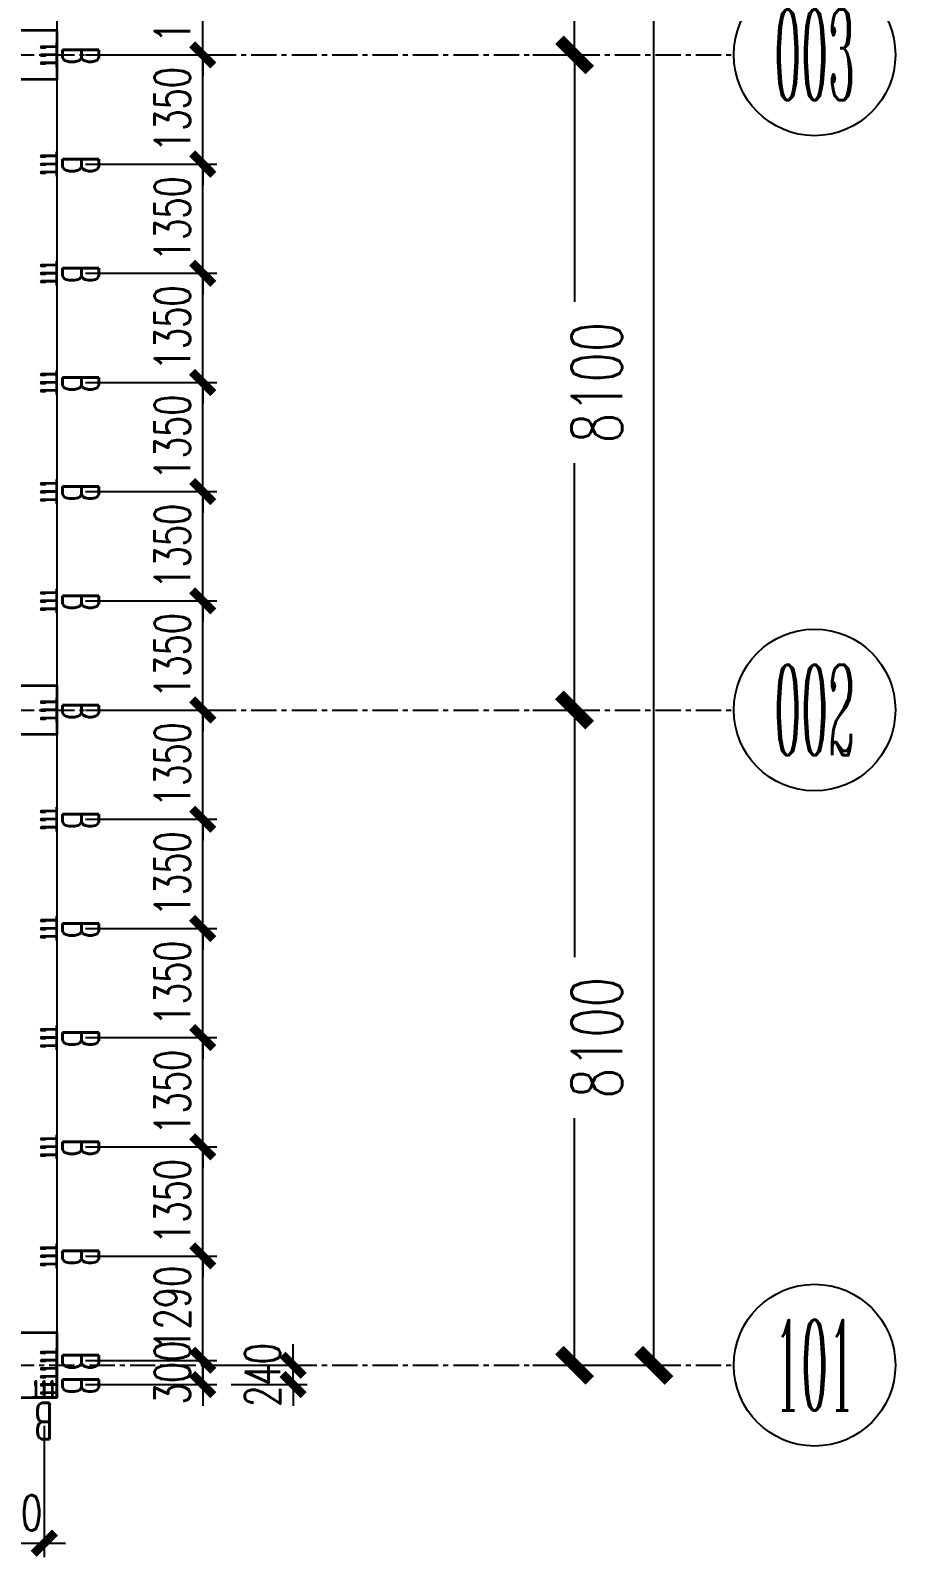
# Model space of a CAD drawing. Extents: x 782294 to 1727252, y -631030 to 17645.
# Drawn here: x 1556221 to 1566921, y -248356 to -229431 of the extents above; entities that cross this region are included whole.
import ezdxf
from ezdxf.enums import TextEntityAlignment as Align

# ---------------------------------------------------------------- set-up
doc = ezdxf.new("R2010")
doc.units = 0
for name, pattern in [('10平面$0$DASH', [0.35, 0.25, -0.1]), ('CENTER', [2, 1.25, -0.25, 0.25, -0.25]), ('DASHED', [0.75, 0.5, -0.25])]:
    doc.linetypes.add(name, pattern=pattern)
doc.layers.get('Defpoints').update_dxf_attribs({"color": 210})
for name, color, linetype in [('!ZN1-填充-8', 8, 'Continuous'), ('!ZN1-标注-173', 173, 'Continuous'), ('!ZN2-WALL-5', 5, 'Continuous'), ('2钢材断面', 2, 'Continuous'), ('30预埋件', 30, 'Continuous'), ('3符号', 3, 'Continuous'), ('40钢材投影', 40, 'Continuous'), ('ALT_CEN-0-30', 1, 'CENTER'), ('DIM', 173, 'Continuous'), ('DOTE', 1, 'CENTER'), ('S-BKL1', 4, 'DASHED')]:
    doc.layers.add(name, color=color, linetype=linetype)
doc.layers.add('S-col', color=2, linetype='Continuous', lineweight=0)
doc.layers.add('砼柱', color=2, linetype='Continuous', lineweight=35)
doc.styles.add('_TCH_AXIS', font='COMPLEX', dxfattribs={"bigfont": 'GBCBIG'})
doc.styles.add('DHTEXT-1', font='romans.shx', dxfattribs={"width": 0.7, "bigfont": 'chinese.shx'})
doc.dimstyles.new('ZN175', dxfattribs={"dimscale": 175, "dimtxt": 2.5, "dimasz": 1.5, "dimexe": 1, "dimexo": 2, "dimgap": 0.9, "dimtad": 1, "dimdec": 0, "dimdsep": 46, "dimtxsty": 'DHTEXT-1', "dimblk": 'ARCHTICK', "dimcen": 2.5, "dimclrd": 173, "dimclre": 173, "dimclrt": 7, "dimazin": 2, "dimtfac": 1, "dimtdec": 0, "dimtix": 1, "dimtmove": 2, "dimatfit": 3, "dimfxl": 0, "dimtolj": 1, "dimtzin": 0, "dimarcsym": 0})
doc.dimstyles.new('ZN250', dxfattribs={"dimscale": 250, "dimtxt": 2.5, "dimasz": 1.5, "dimexe": 1, "dimexo": 2, "dimgap": 0.9, "dimtad": 1, "dimdec": 0, "dimdsep": 46, "dimtxsty": 'DHTEXT-1', "dimblk": 'ARCHTICK', "dimcen": 2.5, "dimclrd": 173, "dimclre": 173, "dimclrt": 7, "dimazin": 2, "dimtfac": 1, "dimtdec": 0, "dimtix": 1, "dimtmove": 2, "dimatfit": 3, "dimfxl": 0, "dimarcsym": 0})

# ---------------------------------------------------------------- blocks, each defined once
blk = doc.blocks.new('_ArchTick')
at = {"color": 0, "linetype": 'ByBlock', "const_width": 0.4}
blk.add_lwpolyline([(-0.5, -0.5), (0.5, 0.5)], dxfattribs=at)
blk = doc.blocks.new('*D1367')
at = {"layer": 'Defpoints', "color": 0, "ltscale": 2500, "transparency": 16777216}
for p in [(130984, 24300), (130984, 16200), (132000, 16200)]:
    blk.add_point(p, dxfattribs=at)
at = {"layer": 'DIM', "color": 173, "linetype": 'ByBlock', "lineweight": -2, "ltscale": 2500, "transparency": 16777216}
for p, q in [((131484, 24300), (132250, 24300)), ((132000, 24300), (132000, 21246)), ((132000, 16200), (132000, 19254)), ((131484, 16200), (132250, 16200))]:
    blk.add_line(p, q, dxfattribs=at)
at = {"layer": 'DIM', "color": 173, "lineweight": -2, "ltscale": 2500, "transparency": 16777216, "xscale": 375, "yscale": 375, "zscale": 375}
for p, rotation in [((132000, 24300), 90), ((132000, 16200), 270)]:
    blk.add_blockref('_ArchTick', p, dxfattribs=dict(at, rotation=rotation))
at = {"layer": 'DIM', "color": 7, "ltscale": 2500, "transparency": 16777216, "insert": (132275, 20250), "char_height": 625, "attachment_point": 5, "rotation": 90, "style": 'DHTEXT-1'}
blk.add_mtext('8100', dxfattribs=at)
blk = doc.blocks.new('*D1368')
at = {"layer": 'Defpoints', "color": 0, "ltscale": 2500, "transparency": 16777216}
for p in [(130984, 16200), (130984, 8100), (132000, 8100)]:
    blk.add_point(p, dxfattribs=at)
at = {"layer": 'DIM', "color": 173, "linetype": 'ByBlock', "lineweight": -2, "ltscale": 2500, "transparency": 16777216}
for p, q in [((131484, 16200), (132250, 16200)), ((132000, 16200), (132000, 13146)), ((132000, 8100), (132000, 11154)), ((131484, 8100), (132250, 8100))]:
    blk.add_line(p, q, dxfattribs=at)
at = {"layer": 'DIM', "color": 173, "lineweight": -2, "ltscale": 2500, "transparency": 16777216, "xscale": 375, "yscale": 375, "zscale": 375}
for p, rotation in [((132000, 16200), 90), ((132000, 8100), 270)]:
    blk.add_blockref('_ArchTick', p, dxfattribs=dict(at, rotation=rotation))
at = {"layer": 'DIM', "color": 7, "ltscale": 2500, "transparency": 16777216, "insert": (132275, 12150), "char_height": 625, "attachment_point": 5, "rotation": 90, "style": 'DHTEXT-1'}
blk.add_mtext('8100', dxfattribs=at)
blk = doc.blocks.new('*D1369')
at = {"layer": 'Defpoints', "color": 0, "ltscale": 2500, "transparency": 16777216}
for p in [(130984, 8100), (130984, 0), (132000, 0)]:
    blk.add_point(p, dxfattribs=at)
at = {"layer": 'DIM', "color": 173, "linetype": 'ByBlock', "lineweight": -2, "ltscale": 2500, "transparency": 16777216}
for p, q in [((131484, 8100), (132250, 8100)), ((132000, 8100), (132000, 5046)), ((132000, 0), (132000, 3054)), ((131484, 0), (132250, 0))]:
    blk.add_line(p, q, dxfattribs=at)
at = {"layer": 'DIM', "color": 173, "lineweight": -2, "ltscale": 2500, "transparency": 16777216, "xscale": 375, "yscale": 375, "zscale": 375}
for p, rotation in [((132000, 8100), 90), ((132000, 0), 270)]:
    blk.add_blockref('_ArchTick', p, dxfattribs=dict(at, rotation=rotation))
at = {"layer": 'DIM', "color": 7, "ltscale": 2500, "transparency": 16777216, "insert": (132275, 4050), "char_height": 625, "attachment_point": 5, "rotation": 90, "style": 'DHTEXT-1'}
blk.add_mtext('8100', dxfattribs=at)
blk = doc.blocks.new('*D1372')
at = {"layer": 'Defpoints', "color": 0, "ltscale": 2500, "transparency": 16777216}
for p in [(131084, 90000), (131084, 0), (132980, 0)]:
    blk.add_point(p, dxfattribs=at)
at = {"layer": 'DIM', "color": 173, "linetype": 'ByBlock', "lineweight": -2, "ltscale": 2500, "transparency": 16777216}
for p, q in [((131584, 90000), (133230, 90000)), ((132980, 90000), (132980, 46204)), ((132980, 0), (132980, 43796)), ((131584, 0), (133230, 0))]:
    blk.add_line(p, q, dxfattribs=at)
at = {"layer": 'DIM', "color": 173, "lineweight": -2, "ltscale": 2500, "transparency": 16777216, "xscale": 375, "yscale": 375, "zscale": 375}
for p, rotation in [((132980, 90000), 90), ((132980, 0), 270)]:
    blk.add_blockref('_ArchTick', p, dxfattribs=dict(at, rotation=rotation))
at = {"layer": 'DIM', "color": 7, "ltscale": 2500, "transparency": 16777216, "insert": (133255, 45000), "char_height": 625, "attachment_point": 5, "rotation": 90, "style": 'DHTEXT-1'}
blk.add_mtext('90000', dxfattribs=at)
blk = doc.blocks.new('卓越-轴号')
blk.add_circle((0, 0), 4)
at = {"color": 0, "style": '_TCH_AXIS', "width": 1.041667, "flags": 8}
blk.add_attdef('A', text='', height=4.48, dxfattribs=at).set_placement((-2, -2.24), (2, -2.24), align=Align.FIT)
blk = doc.blocks.new('Z2')
at = {"layer": '砼柱', "lineweight": 35}
for points in [[(0, -73900), (-600, -73900), (-600, -74500), (0, -74500)], [(0, -82000), (-600, -82000), (-600, -82600), (0, -82600)], [(0, -90800), (0, -90000), (-600, -90000), (-600, -90800)]]:
    blk.add_lwpolyline(points, close=True, dxfattribs=at)
blk = doc.blocks.new('234')
at = {"layer": '!ZN1-填充-8'}
h = blk.add_hatch(color=252, dxfattribs=at)
h.dxf.hatch_style = 1
h.paths.add_polyline_path([(-105, -10), (-113, -10), (-105, -18)])
h = blk.add_hatch(color=252, dxfattribs=at)
h.dxf.hatch_style = 1
h.paths.add_polyline_path([(-95, -18), (-105, -18), (-105, -10), (-95, -10)])
h = blk.add_hatch(color=252, dxfattribs=at)
h.dxf.hatch_style = 1
h.paths.add_polyline_path([(-95, -10), (-87, -10), (-95, -18)])
h = blk.add_hatch(color=252, dxfattribs=at)
h.dxf.hatch_style = 1
h.paths.add_polyline_path([(-5, -10), (-13, -10), (-5, -18)])
h = blk.add_hatch(color=252, dxfattribs=at)
h.dxf.hatch_style = 1
h.paths.add_polyline_path([(5, -18), (-5, -18), (-5, -10), (5, -10)])
h = blk.add_hatch(color=252, dxfattribs=at)
h.dxf.hatch_style = 1
h.paths.add_polyline_path([(5, -10), (13, -10), (5, -18)])
h = blk.add_hatch(color=252, dxfattribs=at)
h.dxf.hatch_style = 1
h.paths.add_polyline_path([(95, -10), (87, -10), (95, -18)])
h = blk.add_hatch(color=252, dxfattribs=at)
h.dxf.hatch_style = 1
h.paths.add_polyline_path([(105, -18), (95, -18), (95, -10), (105, -10)])
h = blk.add_hatch(color=252, dxfattribs=at)
h.dxf.hatch_style = 1
h.paths.add_polyline_path([(105, -10), (113, -10), (105, -18)])
at = {"layer": '2钢材断面'}
for p, q in [((-150, 0), (-150, -10)), ((150, 0), (-150, 0)), ((150, 0), (150, -10)), ((-94, -10), (-150, -10)), ((0, -10), (-94, -10)), ((106, -10), (0, -10)), ((150, -10), (106, -10))]:
    blk.add_line(p, q, dxfattribs=at)
at = {"layer": '40钢材投影'}
for p, q in [((-105, -18), (-113, -10)), ((-105, -10), (-105, -200)), ((-95, -10), (-95, -200)), ((-95, -18), (-87, -10)), ((-5, -18), (-13, -10)), ((-5, -10), (-5, -200)), ((5, -10), (5, -200)), ((5, -18), (13, -10)), ((95, -18), (87, -10)), ((95, -10), (95, -200)), ((105, -10), (105, -200)), ((105, -18), (113, -10)), ((-95, -200), (-105, -200)), ((5, -200), (-5, -200)), ((105, -200), (95, -200))]:
    blk.add_line(p, q, dxfattribs=at)
for points in [[(-95, -172), (-95, -150), (-85, -150), (-85, -200), (-95, -200), (-95, -184)], [(5, -172), (5, -150), (15, -150), (15, -200), (5, -200), (5, -184)], [(105, -172), (105, -150), (115, -150), (115, -200), (105, -200), (105, -184)]]:
    blk.add_lwpolyline(points, dxfattribs=at)
at = {"layer": 'ALT_CEN-0-30', "ltscale": 0.3}
for p, q in [((-100, 0), (-100, -215)), ((0, 0), (0, -215)), ((100, 0), (100, -215))]:
    blk.add_line(p, q, dxfattribs=at)
blk = doc.blocks.new('20250902144919')
at = {"layer": '40钢材投影', "color": 2, "ltscale": 500}
blk.add_blockref('234', (0, 0), dxfattribs=at)
at = {"layer": '30预埋件', "style": 'DHTEXT-1', "text_generation_flag": 6, "width": 0.55}
blk.add_attdef('B', (-105, 65), '', height=450, rotation=180, dxfattribs=at)
blk = doc.blocks.new('20250902170249')
at = {"ltscale": 500}
for p, rotation in [((125600, 16200), 270), ((125600, 14850), 270), ((125600, 13500), 270), ((125600, 12150), 270), ((125600, 10800), 270), ((125600, 9450), 270), ((125600, 8100), 270), ((125600, 6750), 270), ((125600, 5400), 270), ((125600, 4050), 270), ((125600, 2700), 270), ((125600, 1350), 270), ((125600, 60), 270), ((125440, -400), 180), ((125600, -240), 270)]:
    blk.add_blockref('20250902144919', p, dxfattribs=dict(at, rotation=rotation)).add_auto_attribs({'B': 'B'})
blk = doc.blocks.new('*D141')
at = {"layer": 'Defpoints', "color": 0, "ltscale": 1750, "transparency": 16777216}
for p in [(1555551, -246331), (1556391, -246331), (1556391, -248131)]:
    blk.add_point(p, dxfattribs=at)
at = {"layer": 'DIM', "color": 173, "linetype": 'ByBlock', "lineweight": -2, "ltscale": 1750, "transparency": 16777216}
for p, q in [((1555551, -246681), (1555551, -248306)), ((1556391, -246681), (1556391, -248306)), ((1555551, -248131), (1555289, -248131)), ((1555551, -248131), (1556391, -248131)), ((1556391, -248131), (1556654, -248131))]:
    blk.add_line(p, q, dxfattribs=at)
at = {"layer": 'DIM', "color": 173, "lineweight": -2, "ltscale": 1750, "transparency": 16777216, "xscale": 262.5, "yscale": 262.5, "zscale": 262.5}
blk.add_blockref('_ArchTick', (1555551, -248131), dxfattribs=at)
at = {"layer": 'DIM', "color": 173, "lineweight": -2, "ltscale": 1750, "transparency": 16777216, "xscale": 262.5, "yscale": 262.5, "zscale": 262.5, "rotation": 180}
blk.add_blockref('_ArchTick', (1556391, -248131), dxfattribs=at)
at = {"layer": 'DIM', "color": 7, "ltscale": 1750, "transparency": 16777216, "insert": (1555971, -247755), "char_height": 437.5, "attachment_point": 5, "style": 'DHTEXT-1'}
blk.add_mtext('\\A1;840', dxfattribs=at)
blk = doc.blocks.new('*D1408')
at = {"layer": 'Defpoints', "color": 0, "ltscale": 1750, "transparency": 16777216}
for p in [(1556551, -245871), (1558351, -245871), (1556551, -246171)]:
    blk.add_point(p, dxfattribs=at)
at = {"layer": 'DIM', "color": 173, "linetype": 'ByBlock', "lineweight": -2, "ltscale": 1750, "transparency": 16777216}
for p, q in [((1558351, -245871), (1558351, -245609)), ((1556901, -245871), (1558526, -245871)), ((1558351, -246171), (1558351, -245871)), ((1556901, -246171), (1558526, -246171)), ((1558351, -246171), (1558351, -246434))]:
    blk.add_line(p, q, dxfattribs=at)
at = {"layer": 'DIM', "color": 173, "lineweight": -2, "ltscale": 1750, "transparency": 16777216, "xscale": 262.5, "yscale": 262.5, "zscale": 262.5}
for p, rotation in [((1558351, -245871), 270), ((1558351, -246171), 90)]:
    blk.add_blockref('_ArchTick', p, dxfattribs=dict(at, rotation=rotation))
at = {"layer": 'DIM', "color": 7, "ltscale": 1750, "transparency": 16777216, "insert": (1557975, -246021), "char_height": 437.5, "attachment_point": 5, "rotation": 90, "style": 'DHTEXT-1'}
blk.add_mtext('\\A1;300', dxfattribs=at)
blk = doc.blocks.new('*D165')
at = {"layer": 'Defpoints', "color": 0, "ltscale": 1750, "transparency": 16777216}
for p in [(1556551, -228381), (1558351, -228381), (1556551, -229731)]:
    blk.add_point(p, dxfattribs=at)
at = {"layer": 'DIM', "color": 173, "linetype": 'ByBlock', "lineweight": -2, "ltscale": 1750, "transparency": 16777216}
for p, q in [((1558351, -228381), (1558351, -228119)), ((1556901, -228381), (1558526, -228381)), ((1558351, -229731), (1558351, -228381)), ((1556901, -229731), (1558526, -229731)), ((1558351, -229731), (1558351, -229994))]:
    blk.add_line(p, q, dxfattribs=at)
at = {"layer": 'DIM', "color": 173, "lineweight": -2, "ltscale": 1750, "transparency": 16777216, "xscale": 262.5, "yscale": 262.5, "zscale": 262.5}
for p, rotation in [((1558351, -228381), 270), ((1558351, -229731), 90)]:
    blk.add_blockref('_ArchTick', p, dxfattribs=dict(at, rotation=rotation))
at = {"layer": 'DIM', "color": 7, "ltscale": 1750, "transparency": 16777216, "insert": (1557975, -229056), "char_height": 437.5, "attachment_point": 5, "rotation": 90, "style": 'DHTEXT-1'}
blk.add_mtext('\\A1;1350', dxfattribs=at)
blk = doc.blocks.new('*D166')
at = {"layer": 'Defpoints', "color": 0, "ltscale": 1750, "transparency": 16777216}
for p in [(1556551, -229731), (1558351, -229731), (1556551, -231081)]:
    blk.add_point(p, dxfattribs=at)
at = {"layer": 'DIM', "color": 173, "linetype": 'ByBlock', "lineweight": -2, "ltscale": 1750, "transparency": 16777216}
for p, q in [((1558351, -229731), (1558351, -229469)), ((1556901, -229731), (1558526, -229731)), ((1558351, -231081), (1558351, -229731)), ((1556901, -231081), (1558526, -231081)), ((1558351, -231081), (1558351, -231344))]:
    blk.add_line(p, q, dxfattribs=at)
at = {"layer": 'DIM', "color": 173, "lineweight": -2, "ltscale": 1750, "transparency": 16777216, "xscale": 262.5, "yscale": 262.5, "zscale": 262.5}
for p, rotation in [((1558351, -229731), 270), ((1558351, -231081), 90)]:
    blk.add_blockref('_ArchTick', p, dxfattribs=dict(at, rotation=rotation))
at = {"layer": 'DIM', "color": 7, "ltscale": 1750, "transparency": 16777216, "insert": (1557975, -230406), "char_height": 437.5, "attachment_point": 5, "rotation": 90, "style": 'DHTEXT-1'}
blk.add_mtext('\\A1;1350', dxfattribs=at)
blk = doc.blocks.new('*D167')
at = {"layer": 'Defpoints', "color": 0, "ltscale": 1750, "transparency": 16777216}
for p in [(1556551, -231081), (1558351, -231081), (1556551, -232431)]:
    blk.add_point(p, dxfattribs=at)
at = {"layer": 'DIM', "color": 173, "linetype": 'ByBlock', "lineweight": -2, "ltscale": 1750, "transparency": 16777216}
for p, q in [((1558351, -231081), (1558351, -230819)), ((1556901, -231081), (1558526, -231081)), ((1558351, -232431), (1558351, -231081)), ((1556901, -232431), (1558526, -232431)), ((1558351, -232431), (1558351, -232694))]:
    blk.add_line(p, q, dxfattribs=at)
at = {"layer": 'DIM', "color": 173, "lineweight": -2, "ltscale": 1750, "transparency": 16777216, "xscale": 262.5, "yscale": 262.5, "zscale": 262.5}
for p, rotation in [((1558351, -231081), 270), ((1558351, -232431), 90)]:
    blk.add_blockref('_ArchTick', p, dxfattribs=dict(at, rotation=rotation))
at = {"layer": 'DIM', "color": 7, "ltscale": 1750, "transparency": 16777216, "insert": (1557975, -231756), "char_height": 437.5, "attachment_point": 5, "rotation": 90, "style": 'DHTEXT-1'}
blk.add_mtext('\\A1;1350', dxfattribs=at)
blk = doc.blocks.new('*D168')
at = {"layer": 'Defpoints', "color": 0, "ltscale": 1750, "transparency": 16777216}
for p in [(1556551, -232431), (1558351, -232431), (1556551, -233781)]:
    blk.add_point(p, dxfattribs=at)
at = {"layer": 'DIM', "color": 173, "linetype": 'ByBlock', "lineweight": -2, "ltscale": 1750, "transparency": 16777216}
for p, q in [((1558351, -232431), (1558351, -232169)), ((1556901, -232431), (1558526, -232431)), ((1558351, -233781), (1558351, -232431)), ((1556901, -233781), (1558526, -233781)), ((1558351, -233781), (1558351, -234044))]:
    blk.add_line(p, q, dxfattribs=at)
at = {"layer": 'DIM', "color": 173, "lineweight": -2, "ltscale": 1750, "transparency": 16777216, "xscale": 262.5, "yscale": 262.5, "zscale": 262.5}
for p, rotation in [((1558351, -232431), 270), ((1558351, -233781), 90)]:
    blk.add_blockref('_ArchTick', p, dxfattribs=dict(at, rotation=rotation))
at = {"layer": 'DIM', "color": 7, "ltscale": 1750, "transparency": 16777216, "insert": (1557975, -233106), "char_height": 437.5, "attachment_point": 5, "rotation": 90, "style": 'DHTEXT-1'}
blk.add_mtext('\\A1;1350', dxfattribs=at)
blk = doc.blocks.new('*D169')
at = {"layer": 'Defpoints', "color": 0, "ltscale": 1750, "transparency": 16777216}
for p in [(1556551, -233781), (1558351, -233781), (1556551, -235131)]:
    blk.add_point(p, dxfattribs=at)
at = {"layer": 'DIM', "color": 173, "linetype": 'ByBlock', "lineweight": -2, "ltscale": 1750, "transparency": 16777216}
for p, q in [((1558351, -233781), (1558351, -233519)), ((1556901, -233781), (1558526, -233781)), ((1558351, -235131), (1558351, -233781)), ((1556901, -235131), (1558526, -235131)), ((1558351, -235131), (1558351, -235394))]:
    blk.add_line(p, q, dxfattribs=at)
at = {"layer": 'DIM', "color": 173, "lineweight": -2, "ltscale": 1750, "transparency": 16777216, "xscale": 262.5, "yscale": 262.5, "zscale": 262.5}
for p, rotation in [((1558351, -233781), 270), ((1558351, -235131), 90)]:
    blk.add_blockref('_ArchTick', p, dxfattribs=dict(at, rotation=rotation))
at = {"layer": 'DIM', "color": 7, "ltscale": 1750, "transparency": 16777216, "insert": (1557975, -234456), "char_height": 437.5, "attachment_point": 5, "rotation": 90, "style": 'DHTEXT-1'}
blk.add_mtext('\\A1;1350', dxfattribs=at)
blk = doc.blocks.new('*D170')
at = {"layer": 'Defpoints', "color": 0, "ltscale": 1750, "transparency": 16777216}
for p in [(1556551, -235131), (1558351, -235131), (1556551, -236481)]:
    blk.add_point(p, dxfattribs=at)
at = {"layer": 'DIM', "color": 173, "linetype": 'ByBlock', "lineweight": -2, "ltscale": 1750, "transparency": 16777216}
for p, q in [((1558351, -235131), (1558351, -234869)), ((1556901, -235131), (1558526, -235131)), ((1558351, -236481), (1558351, -235131)), ((1556901, -236481), (1558526, -236481)), ((1558351, -236481), (1558351, -236744))]:
    blk.add_line(p, q, dxfattribs=at)
at = {"layer": 'DIM', "color": 173, "lineweight": -2, "ltscale": 1750, "transparency": 16777216, "xscale": 262.5, "yscale": 262.5, "zscale": 262.5}
for p, rotation in [((1558351, -235131), 270), ((1558351, -236481), 90)]:
    blk.add_blockref('_ArchTick', p, dxfattribs=dict(at, rotation=rotation))
at = {"layer": 'DIM', "color": 7, "ltscale": 1750, "transparency": 16777216, "insert": (1557975, -235806), "char_height": 437.5, "attachment_point": 5, "rotation": 90, "style": 'DHTEXT-1'}
blk.add_mtext('\\A1;1350', dxfattribs=at)
blk = doc.blocks.new('*D171')
at = {"layer": 'Defpoints', "color": 0, "ltscale": 1750, "transparency": 16777216}
for p in [(1556551, -236481), (1558351, -236481), (1556551, -237831)]:
    blk.add_point(p, dxfattribs=at)
at = {"layer": 'DIM', "color": 173, "linetype": 'ByBlock', "lineweight": -2, "ltscale": 1750, "transparency": 16777216}
for p, q in [((1558351, -236481), (1558351, -236219)), ((1556901, -236481), (1558526, -236481)), ((1558351, -237831), (1558351, -236481)), ((1556901, -237831), (1558526, -237831)), ((1558351, -237831), (1558351, -238094))]:
    blk.add_line(p, q, dxfattribs=at)
at = {"layer": 'DIM', "color": 173, "lineweight": -2, "ltscale": 1750, "transparency": 16777216, "xscale": 262.5, "yscale": 262.5, "zscale": 262.5}
for p, rotation in [((1558351, -236481), 270), ((1558351, -237831), 90)]:
    blk.add_blockref('_ArchTick', p, dxfattribs=dict(at, rotation=rotation))
at = {"layer": 'DIM', "color": 7, "ltscale": 1750, "transparency": 16777216, "insert": (1557975, -237156), "char_height": 437.5, "attachment_point": 5, "rotation": 90, "style": 'DHTEXT-1'}
blk.add_mtext('\\A1;1350', dxfattribs=at)
blk = doc.blocks.new('*D172')
at = {"layer": 'Defpoints', "color": 0, "ltscale": 1750, "transparency": 16777216}
for p in [(1556551, -237831), (1558351, -237831), (1556551, -239181)]:
    blk.add_point(p, dxfattribs=at)
at = {"layer": 'DIM', "color": 173, "linetype": 'ByBlock', "lineweight": -2, "ltscale": 1750, "transparency": 16777216}
for p, q in [((1558351, -237831), (1558351, -237569)), ((1556901, -237831), (1558526, -237831)), ((1558351, -239181), (1558351, -237831)), ((1556901, -239181), (1558526, -239181)), ((1558351, -239181), (1558351, -239444))]:
    blk.add_line(p, q, dxfattribs=at)
at = {"layer": 'DIM', "color": 173, "lineweight": -2, "ltscale": 1750, "transparency": 16777216, "xscale": 262.5, "yscale": 262.5, "zscale": 262.5}
for p, rotation in [((1558351, -237831), 270), ((1558351, -239181), 90)]:
    blk.add_blockref('_ArchTick', p, dxfattribs=dict(at, rotation=rotation))
at = {"layer": 'DIM', "color": 7, "ltscale": 1750, "transparency": 16777216, "insert": (1557975, -238506), "char_height": 437.5, "attachment_point": 5, "rotation": 90, "style": 'DHTEXT-1'}
blk.add_mtext('\\A1;1350', dxfattribs=at)
blk = doc.blocks.new('*D173')
at = {"layer": 'Defpoints', "color": 0, "ltscale": 1750, "transparency": 16777216}
for p in [(1556551, -239181), (1558351, -239181), (1556551, -240531)]:
    blk.add_point(p, dxfattribs=at)
at = {"layer": 'DIM', "color": 173, "linetype": 'ByBlock', "lineweight": -2, "ltscale": 1750, "transparency": 16777216}
for p, q in [((1558351, -239181), (1558351, -238919)), ((1556901, -239181), (1558526, -239181)), ((1558351, -240531), (1558351, -239181)), ((1556901, -240531), (1558526, -240531)), ((1558351, -240531), (1558351, -240794))]:
    blk.add_line(p, q, dxfattribs=at)
at = {"layer": 'DIM', "color": 173, "lineweight": -2, "ltscale": 1750, "transparency": 16777216, "xscale": 262.5, "yscale": 262.5, "zscale": 262.5}
for p, rotation in [((1558351, -239181), 270), ((1558351, -240531), 90)]:
    blk.add_blockref('_ArchTick', p, dxfattribs=dict(at, rotation=rotation))
at = {"layer": 'DIM', "color": 7, "ltscale": 1750, "transparency": 16777216, "insert": (1557975, -239856), "char_height": 437.5, "attachment_point": 5, "rotation": 90, "style": 'DHTEXT-1'}
blk.add_mtext('\\A1;1350', dxfattribs=at)
blk = doc.blocks.new('*D174')
at = {"layer": 'Defpoints', "color": 0, "ltscale": 1750, "transparency": 16777216}
for p in [(1556551, -240531), (1558351, -240531), (1556551, -241881)]:
    blk.add_point(p, dxfattribs=at)
at = {"layer": 'DIM', "color": 173, "linetype": 'ByBlock', "lineweight": -2, "ltscale": 1750, "transparency": 16777216}
for p, q in [((1558351, -240531), (1558351, -240269)), ((1556901, -240531), (1558526, -240531)), ((1558351, -241881), (1558351, -240531)), ((1556901, -241881), (1558526, -241881)), ((1558351, -241881), (1558351, -242144))]:
    blk.add_line(p, q, dxfattribs=at)
at = {"layer": 'DIM', "color": 173, "lineweight": -2, "ltscale": 1750, "transparency": 16777216, "xscale": 262.5, "yscale": 262.5, "zscale": 262.5}
for p, rotation in [((1558351, -240531), 270), ((1558351, -241881), 90)]:
    blk.add_blockref('_ArchTick', p, dxfattribs=dict(at, rotation=rotation))
at = {"layer": 'DIM', "color": 7, "ltscale": 1750, "transparency": 16777216, "insert": (1557975, -241206), "char_height": 437.5, "attachment_point": 5, "rotation": 90, "style": 'DHTEXT-1'}
blk.add_mtext('\\A1;1350', dxfattribs=at)
blk = doc.blocks.new('*D175')
at = {"layer": 'Defpoints', "color": 0, "ltscale": 1750, "transparency": 16777216}
for p in [(1556551, -241881), (1558351, -241881), (1556551, -243231)]:
    blk.add_point(p, dxfattribs=at)
at = {"layer": 'DIM', "color": 173, "linetype": 'ByBlock', "lineweight": -2, "ltscale": 1750, "transparency": 16777216}
for p, q in [((1558351, -241881), (1558351, -241619)), ((1556901, -241881), (1558526, -241881)), ((1558351, -243231), (1558351, -241881)), ((1556901, -243231), (1558526, -243231)), ((1558351, -243231), (1558351, -243494))]:
    blk.add_line(p, q, dxfattribs=at)
at = {"layer": 'DIM', "color": 173, "lineweight": -2, "ltscale": 1750, "transparency": 16777216, "xscale": 262.5, "yscale": 262.5, "zscale": 262.5}
for p, rotation in [((1558351, -241881), 270), ((1558351, -243231), 90)]:
    blk.add_blockref('_ArchTick', p, dxfattribs=dict(at, rotation=rotation))
at = {"layer": 'DIM', "color": 7, "ltscale": 1750, "transparency": 16777216, "insert": (1557975, -242556), "char_height": 437.5, "attachment_point": 5, "rotation": 90, "style": 'DHTEXT-1'}
blk.add_mtext('\\A1;1350', dxfattribs=at)
blk = doc.blocks.new('*D176')
at = {"layer": 'Defpoints', "color": 0, "ltscale": 1750, "transparency": 16777216}
for p in [(1556551, -243231), (1558351, -243231), (1556551, -244581)]:
    blk.add_point(p, dxfattribs=at)
at = {"layer": 'DIM', "color": 173, "linetype": 'ByBlock', "lineweight": -2, "ltscale": 1750, "transparency": 16777216}
for p, q in [((1558351, -243231), (1558351, -242969)), ((1556901, -243231), (1558526, -243231)), ((1558351, -244581), (1558351, -243231)), ((1556901, -244581), (1558526, -244581)), ((1558351, -244581), (1558351, -244844))]:
    blk.add_line(p, q, dxfattribs=at)
at = {"layer": 'DIM', "color": 173, "lineweight": -2, "ltscale": 1750, "transparency": 16777216, "xscale": 262.5, "yscale": 262.5, "zscale": 262.5}
for p, rotation in [((1558351, -243231), 270), ((1558351, -244581), 90)]:
    blk.add_blockref('_ArchTick', p, dxfattribs=dict(at, rotation=rotation))
at = {"layer": 'DIM', "color": 7, "ltscale": 1750, "transparency": 16777216, "insert": (1557975, -243906), "char_height": 437.5, "attachment_point": 5, "rotation": 90, "style": 'DHTEXT-1'}
blk.add_mtext('\\A1;1350', dxfattribs=at)
blk = doc.blocks.new('*D177')
at = {"layer": 'Defpoints', "color": 0, "ltscale": 1750, "transparency": 16777216}
for p in [(1556551, -244581), (1558351, -244581), (1556551, -245871)]:
    blk.add_point(p, dxfattribs=at)
at = {"layer": 'DIM', "color": 173, "linetype": 'ByBlock', "lineweight": -2, "ltscale": 1750, "transparency": 16777216}
for p, q in [((1558351, -244581), (1558351, -244319)), ((1556901, -244581), (1558526, -244581)), ((1558351, -245871), (1558351, -244581)), ((1556901, -245871), (1558526, -245871)), ((1558351, -245871), (1558351, -246134))]:
    blk.add_line(p, q, dxfattribs=at)
at = {"layer": 'DIM', "color": 173, "lineweight": -2, "ltscale": 1750, "transparency": 16777216, "xscale": 262.5, "yscale": 262.5, "zscale": 262.5}
for p, rotation in [((1558351, -244581), 270), ((1558351, -245871), 90)]:
    blk.add_blockref('_ArchTick', p, dxfattribs=dict(at, rotation=rotation))
at = {"layer": 'DIM', "color": 7, "ltscale": 1750, "transparency": 16777216, "insert": (1557975, -245226), "char_height": 437.5, "attachment_point": 5, "rotation": 90, "style": 'DHTEXT-1'}
blk.add_mtext('\\A1;1290', dxfattribs=at)
blk = doc.blocks.new('*D1407')
at = {"layer": '!ZN1-标注-173', "color": 173, "linetype": 'ByBlock', "lineweight": -2, "ltscale": 1750, "transparency": 16777216}
for p, q in [((1556051, -248481), (1556051, -249446)), ((1556391, -248481), (1556391, -249446)), ((1556051, -249271), (1555789, -249271)), ((1556051, -249271), (1556391, -249271)), ((1556391, -249271), (1556654, -249271))]:
    blk.add_line(p, q, dxfattribs=at)
at = {"layer": 'Defpoints', "color": 0, "ltscale": 1750, "transparency": 16777216}
for p in [(1556051, -248131), (1556391, -248131), (1556391, -249271)]:
    blk.add_point(p, dxfattribs=at)
at = {"layer": '!ZN1-标注-173', "color": 173, "lineweight": -2, "ltscale": 1750, "transparency": 16777216, "xscale": 262.5, "yscale": 262.5, "zscale": 262.5}
blk.add_blockref('_ArchTick', (1556051, -249271), dxfattribs=at)
at = {"layer": '!ZN1-标注-173', "color": 173, "lineweight": -2, "ltscale": 1750, "transparency": 16777216, "xscale": 262.5, "yscale": 262.5, "zscale": 262.5, "rotation": 180}
blk.add_blockref('_ArchTick', (1556391, -249271), dxfattribs=at)
at = {"layer": '!ZN1-标注-173', "color": 7, "ltscale": 1750, "transparency": 16777216, "insert": (1556221, -248895), "char_height": 437.5, "attachment_point": 5, "style": 'DHTEXT-1'}
blk.add_mtext('\\A1;340', dxfattribs=at)
blk = doc.blocks.new('*D1409')
at = {"layer": '!ZN1-标注-173', "color": 173, "linetype": 'ByBlock', "lineweight": -2, "ltscale": 1750, "transparency": 16777216}
for p, q in [((1559468, -245931), (1559468, -245669)), ((1558701, -245931), (1559643, -245931)), ((1559468, -246171), (1559468, -245931)), ((1558701, -246171), (1559643, -246171)), ((1559468, -246171), (1559468, -246434))]:
    blk.add_line(p, q, dxfattribs=at)
at = {"layer": 'Defpoints', "color": 0, "ltscale": 1750, "transparency": 16777216}
for p in [(1558351, -245931), (1559468, -245931), (1558351, -246171)]:
    blk.add_point(p, dxfattribs=at)
at = {"layer": '!ZN1-标注-173', "color": 173, "lineweight": -2, "ltscale": 1750, "transparency": 16777216, "xscale": 262.5, "yscale": 262.5, "zscale": 262.5}
for p, rotation in [((1559468, -245931), 270), ((1559468, -246171), 90)]:
    blk.add_blockref('_ArchTick', p, dxfattribs=dict(at, rotation=rotation))
at = {"layer": '!ZN1-标注-173', "color": 7, "ltscale": 1750, "transparency": 16777216, "insert": (1559092, -246051), "char_height": 437.5, "attachment_point": 5, "rotation": 90, "style": 'DHTEXT-1'}
blk.add_mtext('\\A1;240', dxfattribs=at)
blk = doc.blocks.new('20250901082728')
at = {"layer": 'DOTE', "ltscale": 250}
for p, q in [((109500, 16200), (133969.2, 16200)), ((109500, 8100), (133969.2, 8100)), ((109500, 0), (133969.2, 0))]:
    blk.add_line(p, q, dxfattribs=at)
at = {"layer": '3符号', "color": 7}
ref = blk.add_blockref('卓越-轴号', (134969.2, 16201.1), dxfattribs=dict(at, xscale=250, yscale=250, zscale=250))
ref.add_attrib('A', '003', dxfattribs={"layer": '0', "color": 0, "height": 1120, "style": '_TCH_AXIS', "width": 0.347222}).set_placement((134469.2, 15641.1), (135469.2, 15641.1), align=Align.FIT)
ref = blk.add_blockref('卓越-轴号', (134969.2, 8101.1), dxfattribs=dict(at, xscale=250, yscale=250, zscale=250))
ref.add_attrib('A', '002', dxfattribs={"layer": '0', "color": 0, "height": 1120, "style": '_TCH_AXIS', "width": 0.347222}).set_placement((134469.2, 7541.1), (135469.2, 7541.1), align=Align.FIT)
ref = blk.add_blockref('卓越-轴号', (134969.2, 1.1), dxfattribs=dict(at, xscale=250, yscale=250, zscale=250))
ref.add_attrib('A', '101', dxfattribs={"layer": '0', "color": 0, "height": 1120, "style": '_TCH_AXIS', "width": 0.426136}).set_placement((134469.2, -558.9), (135469.2, -558.9), align=Align.FIT)
at = {"layer": 'DIM', "ltscale": 2500}
for base, p1, p2, picture, middle in [((132979.6, 0), (131084.1, 90000), (131084.1, 0), '*D1372', (133254.6, 45000)), ((132000, 16200), (130984.1, 24300), (130984.1, 16200), '*D1367', (132275, 20250)), ((132000, 8100), (130984.1, 16200), (130984.1, 8100), '*D1368', (132275, 12150)), ((132000, 0), (130984.1, 8100), (130984.1, 0), '*D1369', (132275, 4050))]:
    dim = blk.add_linear_dim(base=base, p1=p1, p2=p2, angle=270, dimstyle='ZN250', dxfattribs=at)
    dim.commit()
    dim.dimension.update_dxf_attribs({"geometry": picture, "text_midpoint": middle, "dimtype": 129})

msp = doc.modelspace()

# ---------------------------------------------------------------- linework, layer by layer
at = {"layer": '!ZN2-WALL-5'}
msp.add_lwpolyline([(1540951.3, -155731.2), (1540951.3, -246331.2), (1541751.3, -246331.2), (1541751.3, -246031.2), (1542051.3, -246031.2), (1542051.3, -245831.2), (1544351.3, -245831.2), (1544351.3, -246031.2), (1544451.3, -246031.2), (1544451.3, -246331.2), (1556551.3, -246331.2), (1556551.3, -213231.2), (1556251.3, -213231.2), (1556251.3, -204831.2), (1556551.3, -204831.2), (1556551.3, -169431.2)], dxfattribs=at)
at = {"layer": 'S-BKL1', "linetype": '10平面$0$DASH', "ltscale": 500}
for p, q in [((1556551.3, -237531.2), (1556551.3, -230031.2)), ((1556551.3, -245731.2), (1556551.3, -238131.2))]:
    msp.add_line(p, q, dxfattribs=at)

# ---------------------------------------------------------------- block references
at = {"ltscale": 2000}
msp.add_blockref('20250901082728', (1430951.4, -245931.2), dxfattribs=at)
at = {"ltscale": 500}
msp.add_blockref('20250902170249', (1430951.4, -245931.2), dxfattribs=at)
at = {"layer": 'S-col'}
msp.add_blockref('Z2', (1556551.3, -155531.2), dxfattribs=at)

# ---------------------------------------------------------------- dimensions: what is measured, and where the dimension line sits
at = {"layer": '!ZN1-标注-173', "ltscale": 1750}
dim = msp.add_linear_dim(base=(1559468.3, -245931.2), p1=(1558351.4, -246171.2), p2=(1558351.4, -245931.2), angle=90, dimstyle='ZN175', dxfattribs=at)
dim.commit()
dim.dimension.update_dxf_attribs({"geometry": '*D1409', "text_midpoint": (1559092.1, -246051.2)})
dim = msp.add_linear_dim(base=(1556391.3, -249271.2), p1=(1556051.3, -248131.2), p2=(1556391.3, -248131.2), dimstyle='ZN175', dxfattribs=at)
dim.commit()
dim.dimension.update_dxf_attribs({"geometry": '*D1407', "text_midpoint": (1556221.3, -248894.9)})
at = {"layer": 'DIM', "ltscale": 1750}
for base, p1, p2, picture, middle in [((1558351.4, -228381.2), (1556551.3, -229731.2), (1556551.3, -228381.2), '*D165', (1557975.1, -229056.2)), ((1558351.4, -229731.2), (1556551.3, -231081.2), (1556551.3, -229731.2), '*D166', (1557975.1, -230406.2)), ((1558351.4, -231081.2), (1556551.3, -232431.2), (1556551.3, -231081.2), '*D167', (1557975.1, -231756.2)), ((1558351.4, -232431.2), (1556551.3, -233781.2), (1556551.3, -232431.2), '*D168', (1557975.1, -233106.2)), ((1558351.4, -233781.2), (1556551.3, -235131.2), (1556551.3, -233781.2), '*D169', (1557975.1, -234456.2)), ((1558351.4, -235131.2), (1556551.3, -236481.2), (1556551.3, -235131.2), '*D170', (1557975.1, -235806.2)), ((1558351.4, -236481.2), (1556551.3, -237831.2), (1556551.3, -236481.2), '*D171', (1557975.1, -237156.2)), ((1558351.4, -237831.2), (1556551.3, -239181.2), (1556551.3, -237831.2), '*D172', (1557975.1, -238506.2)), ((1558351.4, -239181.2), (1556551.3, -240531.2), (1556551.3, -239181.2), '*D173', (1557975.1, -239856.2)), ((1558351.4, -240531.2), (1556551.3, -241881.2), (1556551.3, -240531.2), '*D174', (1557975.1, -241206.2)), ((1558351.4, -241881.2), (1556551.3, -243231.2), (1556551.3, -241881.2), '*D175', (1557975.1, -242556.2)), ((1558351.4, -243231.2), (1556551.3, -244581.2), (1556551.3, -243231.2), '*D176', (1557975.1, -243906.2)), ((1558351.4, -244581.2), (1556551.3, -245871.2), (1556551.3, -244581.2), '*D177', (1557975.1, -245226.2)), ((1558351.4, -245871.2), (1556551.3, -246171.2), (1556551.3, -245871.2), '*D1408', (1557975.1, -246021.2))]:
    dim = msp.add_linear_dim(base=base, p1=p1, p2=p2, angle=90, dimstyle='ZN175', dxfattribs=at)
    dim.commit()
    dim.dimension.update_dxf_attribs({"geometry": picture, "text_midpoint": middle})
dim = msp.add_linear_dim(base=(1556391.3, -248131.2), p1=(1555551.4, -246331.2), p2=(1556391.3, -246331.2), dimstyle='ZN175', dxfattribs=at)
dim.commit()
dim.dimension.update_dxf_attribs({"geometry": '*D141', "text_midpoint": (1555971.3, -247754.9)})

doc.saveas('drawing.dxf')
